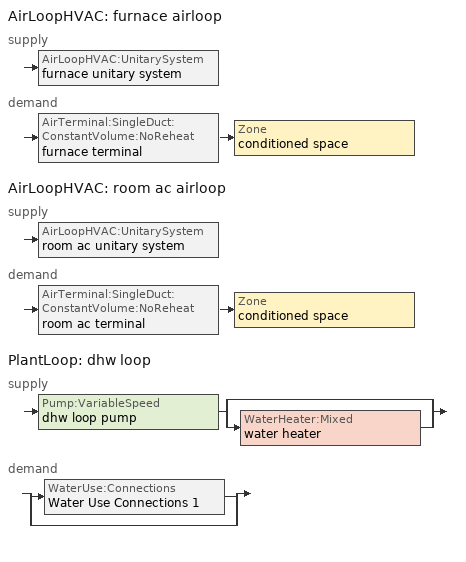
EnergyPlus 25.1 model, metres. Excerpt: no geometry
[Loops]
AirLoopHVAC 'furnace airloop'
 supply: AirLoopHVAC:UnitarySystem 'furnace unitary system'
 demand: AirTerminal:SingleDuct:ConstantVolume:NoReheat 'furnace terminal' > Zone 'conditioned space'
AirLoopHVAC 'room ac airloop'
 supply: AirLoopHVAC:UnitarySystem 'room ac unitary system'
 demand: AirTerminal:SingleDuct:ConstantVolume:NoReheat 'room ac terminal' > Zone 'conditioned space'
PlantLoop 'dhw loop'
 supply: Pump:VariableSpeed 'dhw loop pump' > split
  | bypass
  | WaterHeater:Mixed 'water heater'
 demand: split
  | WaterUse:Connections 'Water Use Connections 1'
  | bypass
[ZoneControl:Thermostat]
conditioned space Thermostat: Zone or ZoneList=conditioned space; Control Type Schedule=conditioned space Thermostat Schedule; Control 1=conditioned space temperature setpoint; Temperature Difference Between Cutout And Setpoint {deltaC}=0
[ThermostatSetpoint:DualSetpoint]
conditioned space temperature setpoint: Heating Setpoint Temperature Schedule=heating setpoint; Cooling Setpoint Temperature Schedule=cooling setpoint
[ZoneHVAC:IdealLoadsAirSystem]
ideal air system: Maximum Heating Supply Air Temperature {C}=50; Minimum Cooling Supply Air Temperature {C}=10; Maximum Heating Supply Air Humidity Ratio {kgWater/kgDryAir}=0.015; Minimum Cooling Supply Air Humidity Ratio {kgWater/kgDryAir}=0.01; Heating Limit=LimitCapacity; Maximum Sensible Heating Capacity {W}=0; Cooling Limit=NoLimit; Dehumidification Control Type=None; Humidification Control Type=None
[AirTerminal:SingleDuct:ConstantVolume:NoReheat] Availability Schedule=Always On Discrete
Name | Maximum Air Flow Rate {m3/s}
room ac terminal | 0.0335083
furnace terminal | 0.130729
[Zone equipment]
conditioned space: ideal air system, room ac terminal, furnace terminal
[AirLoopHVAC] Design Return Air Flow Fraction of Supply Air Flow=1
Name | Design Supply Air Flow Rate {m3/s}
furnace airloop | 0.130729
room ac airloop | 0.0335083
[Sizing:System] Type of Load to Size On=Sensible; Design Outdoor Air Flow Rate {m3/s}=Autosize; Central Heating Maximum System Air Flow Ratio=0.3; Preheat Design Temperature {C}=7; Preheat Design Humidity Ratio {kgWater/kgDryAir}=0.008; Precool Design Temperature {C}=12.8; Precool Design Humidity Ratio {kgWater/kgDryAir}=0.008; Central Cooling Design Supply Air Temperature {C}=12.8; Central Heating Design Supply Air Temperature {C}=16.7; Type of Zone Sum to Use=NonCoincident; 100% Outdoor Air in Cooling=Yes; 100% Outdoor Air in Heating=Yes; Central Cooling Design Supply Air Humidity Ratio {kgWater/kgDryAir}=0.0085; Central Heating Design Supply Air Humidity Ratio {kgWater/kgDryAir}=0.008; Cooling Supply Air Flow Rate Method=DesignDay; Cooling Supply Air Flow Rate {m3/s}=0; Cooling Supply Air Flow Rate Per Floor Area {m3/s-m2}=0.00996765; Cooling Fraction of Autosized Cooling Supply Air Flow Rate=1; Cooling Supply Air Flow Rate Per Unit Cooling Capacity {m3/s-W}=3.94755e-05; Heating Supply Air Flow Rate Method=DesignDay; Heating Supply Air Flow Rate {m3/s}=0; Heating Supply Air Flow Rate Per Floor Area {m3/s-m2}=0.00996765; Heating Fraction of Autosized Heating Supply Air Flow Rate=1; Heating Fraction of Autosized Cooling Supply Air Flow Rate=1; Heating Supply Air Flow Rate Per Unit Heating Capacity {m3/s-W}=3.15882e-05; System Outdoor Air Method=ZoneSum; Zone Maximum Outdoor Air Fraction=1; Cooling Design Capacity Method=CoolingDesignCapacity; Cooling Design Capacity {W}=Autosize; Cooling Design Capacity Per Floor Area {W/m2}=234.7; Fraction of Autosized Cooling Design Capacity=1; Heating Design Capacity Method=HeatingDesignCapacity; Heating Design Capacity {W}=Autosize; Heating Design Capacity Per Floor Area {W/m2}=157; Fraction of Autosized Heating Design Capacity=1; Central Cooling Capacity Control Method=OnOff; Occupant Diversity=Autosize
furnace airloop; room ac airloop
[AirLoopHVAC:UnitarySystem] Control Type=Load; Controlling Zone or Thermostat Location=conditioned space; Dehumidification Control Type=None; Availability Schedule=Always On Discrete; Fan Placement=BlowThrough; DX Heating Coil Sizing Ratio=1; Use DOAS DX Cooling Coil=No; Minimum Supply Air Temperature {C}=2; Latent Load Control=SensibleOnlyLoadControl; No Load Supply Air Flow Rate Method=SupplyAirFlowRate; No Load Supply Air Flow Rate {m3/s}=0; No Load Supply Air Flow Rate Control Set To Low Speed=Yes; Maximum Supply Air Temperature {C}=48.8889; Maximum Outdoor Dry-Bulb Temperature for Supplemental Heater Operation {C}=21; Ancillary On-Cycle Electric Power {W}=0; Ancillary Off-Cycle Electric Power {W}=0
Name | Supply Fan | Supply Air Fan Operating Mode Schedule | Heating Coil | Cooling Supply Air Flow Rate Method | Heating Supply Air Flow Rate Method | Heating Supply Air Flow Rate {m3/s} | Cooling Coil | Cooling Supply Air Flow Rate {m3/s}
furnace unitary system | furnace supply fan | furnace auto fan schedule | furnace htg coil | None | SupplyAirFlowRate | 0.130729
room ac unitary system | room ac supply fan | room ac auto fan schedule |  | SupplyAirFlowRate | None |  | room ac clg coil | 0.0335083
[Fan:SystemModel] Availability Schedule=Always On Discrete; Speed Control Method=Discrete; Electric Power Minimum Flow Rate Fraction=0.2; Design Pressure Rise {Pa}=500; Motor Efficiency=1; Motor In Air Stream Fraction=1; Design Electric Power Consumption {W}=Autosize; Design Power Sizing Method=PowerPerFlow; Electric Power Per Unit Flow Rate Per Unit Pressure {W/((m3/s)-Pa)}=1.66667; Fan Total Efficiency=0.7; Motor Loss Radiative Fraction=0; Number of Speeds=1; Speed Flow Fraction 1=1; Speed Electric Power Fraction 1=1
Name | Design Maximum Air Flow Rate {m3/s} | Electric Power Per Unit Flow Rate {W/(m3/s)}
furnace supply fan | 0.130729 | 1059.44
room ac supply fan | 0.0335083 | 1e-06
[Coil:Heating:Fuel]
furnace htg coil: Availability Schedule=Always On Discrete; Fuel Type=NaturalGas; Burner Efficiency=0.8; Nominal Capacity {W}=4065.48; On Cycle Parasitic Electric Load {W}=0; Off Cycle Parasitic Fuel Load {W}=0
[Coil:Cooling:DX:SingleSpeed]
room ac clg coil: Availability Schedule=Always On Discrete; Gross Rated Total Cooling Capacity {W}=805.066; Gross Rated Sensible Heat Ratio=0.65; Gross Rated Cooling COP {W/W}=3.10362; Rated Air Flow Rate {m3/s}=0.0337074; Rated Evaporator Fan Power Per Volume Flow Rate 2017 {W/(m3/s)}=773.3; Rated Evaporator Fan Power Per Volume Flow Rate 2023 {W/(m3/s)}=934.4; Total Cooling Capacity Function of Temperature Curve=Cool-CAP-fT1; Total Cooling Capacity Function of Flow Fraction Curve=Cool-CAP-fFF1; Energy Input Ratio Function of Temperature Curve=Cool-EIR-fT1; Energy Input Ratio Function of Flow Fraction Curve=Cool-EIR-fFF1; Part Load Fraction Correlation Curve=Cool-PLF-fPLR1; Minimum Outdoor Dry-Bulb Temperature for Compressor Operation {C}=-25; Nominal Time for Condensate Removal to Begin {s}=1000; Ratio of Initial Moisture Evaporation Rate and Steady State Latent Capacity=1.5; Maximum Cycling Rate {cycles/hr}=3; Latent Capacity Time Constant {s}=45; Condenser Type=AirCooled; Evaporative Condenser Effectiveness=0.9; Evaporative Condenser Air Flow Rate {m3/s}=Autosize; Evaporative Condenser Pump Rated Power Consumption {W}=Autosize; Crankcase Heater Capacity {W}=0; Maximum Outdoor Dry-Bulb Temperature for Crankcase Heater Operation {C}=10; Basin Heater Capacity {W/K}=0; Basin Heater Setpoint Temperature {C}=2
[PlantLoop]
dhw loop: Fluid Type=Water; Plant Equipment Operation Scheme=dhw loop Operation Schemes; Maximum Loop Temperature {C}=100; Minimum Loop Temperature {C}=0; Maximum Loop Flow Rate {m3/s}=0.01; Minimum Loop Flow Rate {m3/s}=0; Plant Loop Volume {m3}=0.003; Load Distribution Scheme=Optimal; Plant Loop Demand Calculation Scheme=SingleSetpoint; Common Pipe Simulation=None
[Sizing:Plant]
dhw loop: Loop Type=Heating; Design Loop Exit Temperature {C}=52.6667; Loop Design Temperature Difference {deltaC}=5.55556; Sizing Option=NonCoincident; Zone Timesteps in Averaging Window=1; Coincident Sizing Factor Mode=None
[Pump:VariableSpeed]
dhw loop pump: Design Maximum Flow Rate {m3/s}=0.01; Design Pump Head {Pa}=1; Design Power Consumption {W}=0; Motor Efficiency=0.85; Fraction of Motor Inefficiencies to Fluid Stream=0; Coefficient 1 of the Part Load Performance Curve=0; Coefficient 2 of the Part Load Performance Curve=1; Coefficient 3 of the Part Load Performance Curve=0; Coefficient 4 of the Part Load Performance Curve=0; Design Minimum Flow Rate {m3/s}=0; Pump Control Type=Intermittent; Skin Loss Radiative Fraction=0.5; Design Power Sizing Method=PowerPerFlowPerPressure; Design Electric Power per Unit Flow Rate {W/(m3/s)}=348701.1; Design Shaft Power per Unit Flow Rate per Unit Head {W/((m3/s)-Pa)}=1.28205; Design Minimum Flow Rate Fraction=0
[WaterHeater:Mixed]
water heater: Tank Volume {m3}=0.107884; Setpoint Temperature Schedule=water heater setpoint; Deadband Temperature Difference {deltaC}=2; Maximum Temperature Limit {C}=99; Heater Control Type=Cycle; Heater Maximum Capacity {W}=10550.6; Heater Minimum Capacity {W}=0; Heater Ignition Minimum Flow Rate {m3/s}=0; Heater Ignition Delay {s}=0; Heater Fuel Type=NaturalGas; Heater Thermal Efficiency=0.774905; Off Cycle Parasitic Fuel Consumption Rate {W}=0; Off Cycle Parasitic Fuel Type=Electricity; Off Cycle Parasitic Heat Fraction to Tank=0; On Cycle Parasitic Fuel Consumption Rate {W}=0; On Cycle Parasitic Fuel Type=Electricity; On Cycle Parasitic Heat Fraction to Tank=0; Ambient Temperature Indicator=Schedule; Ambient Temperature Schedule=other heated space; Off Cycle Loss Coefficient to Ambient Temperature {W/K}=4.19338; Off Cycle Loss Fraction to Zone=0.64; On Cycle Loss Coefficient to Ambient Temperature {W/K}=4.19338; On Cycle Loss Fraction to Zone=1; Use Side Effectiveness=1; Source Side Effectiveness=1; Use Side Design Flow Rate {m3/s}=Autosize; Source Side Design Flow Rate {m3/s}=Autosize; Indirect Water Heating Recovery Time {hr}=1.5; Source Side Flow Control Mode=IndirectHeatPrimarySetpoint
[WaterHeater:Sizing]
water heater: Design Mode=PeakDraw; Time Storage Can Meet Peak Draw {hr}=0.538503; Time for Tank Recovery {hr}=0; Nominal Tank Volume for Autosizing Plant Connections {m3}=1
[SetpointManager:Scheduled]
Setpoint Manager Scheduled 1: Control Variable=Temperature; Schedule=dhw temp
[WaterUse:Connections]
Water Use Connections 1: Drain Water Heat Exchanger Type=None; Drain Water Heat Exchanger Destination=Plant; Water Use Equipment Name 1=dhw fixtures; Water Use Equipment Name 2=dhw distribution waste; Water Use Equipment Name 3=dishwasher
[WaterUse:Equipment] Flow Rate Fraction Schedule=hot_water_fixtures; Target Temperature Schedule=mixed water temperature schedule
Name | Peak Flow Rate {m3/s}
dhw fixtures | 6.6284e-06
dhw distribution waste | 3.44908e-06
[PlantEquipmentOperationSchemes]
dhw loop Operation Schemes: Control Scheme Object Type 1=PlantEquipmentOperation:HeatingLoad; Control Scheme Name 1=dhw loop Heating Operation Scheme; Control Scheme Schedule Name 1=Always On Discrete
[PlantEquipmentOperation:HeatingLoad]
dhw loop Heating Operation Scheme: Load Range Lower Limit 1 {W}=0; Load Range Upper Limit 1 {W}=1000000000; Range Equipment List Name 1=dhw loop Heating Equipment List
[PlantEquipmentList]
dhw loop Heating Equipment List: WaterHeater:Mixed, water heater
[EnergyManagementSystem:InternalVariable] Internal Data Type=Fan Maximum Mass Flow Rate
Name | Internal Data Index Key
furnace_airloop_max_sup_fan_mfr | furnace supply fan
room_ac_airloop_max_sup_fan_mfr | room ac supply fan
[EnergyManagementSystem:Sensor]
Name | Output:Variable or Output:Meter Index Key | Output:Variable or Output:Meter
conditioned_space_clg_unmet_s | conditioned space | Zone Cooling Setpoint Not Met Time
conditioned_space_htg_unmet_s | conditioned space | Zone Heating Setpoint Not Met Time
cond_zone_temp | conditioned space | Zone Air Temperature
fridge_tin_s; tin_s | conditioned space | Zone Mean Air Temperature
furnace_airloop_Fan_RTF_s | furnace supply fan | Fan Runtime Fraction
furnace_htg_coil_s | furnace htg coil | Heating Coil Heating Energy
furnace_supply_fan_s | furnace supply fan | Fan Electricity Energy
room_ac_airloop_Fan_RTF_s | room ac supply fan | Fan Runtime Fraction
room_ac_clg_coil_s | room ac clg coil | Cooling Coil Total Cooling Energy
room_ac_supply_fan_s | room ac supply fan | Fan Electricity Energy
tout_s | conditioned space | Zone Outdoor Air Drybulb Temperature
water_heater_energy | water heater | Water Heater NaturalGas Rate
water_heater_off_cycle_parasitic | water heater | Water Heater Off Cycle Parasitic Electricity Rate
water_heater_on_cycle_parasitic | water heater | Water Heater On Cycle Parasitic Electricity Rate
win_s | conditioned space | Zone Air Humidity Ratio
[EnergyManagementSystem:Program]
infil_program: Set p_m = 0.14; Set p_s = 0.22; Set s_m = 270; Set s_s = 370; Set z_m = 9.99744; Set z_s = 2.4384; Set f_t = (((s_m/z_m)^p_m)*((z_s/s_s)^p_s)); Set Tdiff = tin_s-tout_s; Set dT = @Abs Tdiff; Set c = 0.038; Set Cs = 0.0652; Set Cw = 0.1484; Set n = 0.65; Set sft = (f_t*0.7000000000000001); Set temp1 = ((c*Cw)*((sft*site_vw_s)^(2*n)))^2; Set Qinf = (((c*Cs*(dT^n))^2)+temp1)^0.5; Set Qinf = (@Max Qinf 0); Set mech_vent_house_fan_sensible_load_act = 0.0; Set mech_vent_house_fan_latent_load_act = 0.0; Set OASupInPb = out_pb_s; Set OASupInTemp = tout_s; Set OASupInW = out_wt_s; Set OASupRho = (@RhoAirFnPbTdbW OASupInPb OASupInTemp OASupInW); Set OASupCp = (@CpAirFnW OASupInW); Set OASupInEnth = (@HFnTdbW OASupInTemp OASupInW); Set ZoneTemp = tin_s; Set ZoneW = win_s; Set ZoneCp = (@CpAirFnW ZoneW); Set ZoneAirEnth = (@HFnTdbW ZoneTemp ZoneW); Set mech_vent_house_fan_cfis_act = 0.0; Set QWHV_cfis_sup = 0.0; Set QWHV_cfis_suppl_sup = 0.0; Set QWHV_cfis_suppl_exh = 0.0; Set Qrange = 0; Set Qrange = Qrange + 0.04719 * mech_vent_range_fan_0_sch_s; Set Qbath = 0; Set Qbath = Qbath + 0.0236 * mech_vent_bath_fan_0_sch_s; Set Qdryer = 0; Set QWHV_sup = 0.0; Set QWHV_exh = 0.0; Set Qsupply = QWHV_sup + QWHV_cfis_sup + QWHV_cfis_suppl_sup; Set Qexhaust = Qrange + Qbath + Qdryer + QWHV_exh + QWHV_cfis_suppl_exh; Set Qfan = (@Max Qexhaust Qsupply); Set Qducts = 0; If Qducts < 0; Set Qsupply = Qsupply - Qducts; Else; Set Qexhaust = Qexhaust + Qducts; EndIf; Set Qfan_with_ducts = (@Max Qexhaust Qsupply); Set Qimb = (@Abs (Qsupply - Qexhaust)); If Qinf + Qimb > 0; Set Qtot = Qfan_with_ducts + (Qinf^2) / (Qinf + Qimb); Else; Set Qtot = Qfan_with_ducts; EndIf; Set Qinf_adj = Qtot - Qfan; Set infil_flow_act = Qinf_adj; Set infil_program_Qinf = Qinf_adj; Set infil_program_Qfan = Qfan; Set Qload = Qfan; Set Effectiveness_Sens = 0.0; Set Effectiveness_Lat = 0.0; Set Fan_MFR = Qload * OASupRho; Set ZoneInEnth = OASupInEnth; Set ZoneInTemp = OASupInTemp; Set FanTotalToCond = Fan_MFR * (ZoneInEnth - ZoneAirEnth); Set FanSensToCond = Fan_MFR * ZoneCp * (ZoneInTemp - ZoneTemp); Set FanLatToCond = FanTotalToCond - FanSensToCond; Set mech_vent_house_fan_sensible_load_act = mech_vent_house_fan_sensible_load_act + FanSensToCond; Set mech_vent_house_fan_latent_load_act = mech_vent_house_fan_latent_load_act + FanLatToCond
total_loads_program: Set loads_htg_tot = 0; Set loads_clg_tot = 0; If htg_load_cond > 0; Set loads_htg_tot = loads_htg_tot + (htg_load_cond - clg_load_cond) * 1.0; EndIf; Set loads_htg_tot = (@Max loads_htg_tot 0); If clg_load_cond > 0; Set loads_clg_tot = loads_clg_tot + (clg_load_cond - htg_load_cond) * 0.4; EndIf; Set loads_clg_tot = (@Max loads_clg_tot 0)
unmet_hours_program: Set htg_unmet_hours = 0; Set clg_unmet_hours = 0; Set unit_htg_unmet_hours = 0; If ((DayOfYear >= 1) && (DayOfYear <= 365)); Set unit_htg_unmet_hours = unit_htg_unmet_hours + conditioned_space_htg_unmet_s; If unit_htg_unmet_hours > htg_unmet_hours; Set htg_unmet_hours = unit_htg_unmet_hours; EndIf; EndIf; Set unit_clg_unmet_hours = 0; If ((DayOfYear >= 1) && (DayOfYear <= 365)); Set unit_clg_unmet_hours = unit_clg_unmet_hours + conditioned_space_clg_unmet_s; If unit_clg_unmet_hours > clg_unmet_hours; Set clg_unmet_hours = unit_clg_unmet_hours; EndIf; EndIf
water_heater_EC_adj: If WarmupFlag == 0; Set dhw_e_cons = water_heater_energy + water_heater_on_cycle_parasitic + water_heater_off_cycle_parasitic; Set water_heater_ec_adj_act = 0.0 * dhw_e_cons / 1; EndIf
[EnergyManagementSystem:ProgramCallingManager]
fridge_schedule_program_calling_manager: BeginZoneTimestepAfterInitHeatBalance; fridge_schedule_program
furnace_supply_fan_disaggregate_program_calling_manager: EndOfSystemTimestepBeforeHVACReporting; furnace_supply_fan_disaggregate_program
infil_program_calling_manager: BeginZoneTimestepAfterInitHeatBalance; infil_program
natural_vent_program_calling_manager: BeginZoneTimestepAfterInitHeatBalance; natural_vent_program
other_heated_space_Temperature_Program_calling_manager: EndOfSystemTimestepAfterHVACReporting; other_heated_space_Temperature_Program
room_ac_supply_fan_disaggregate_program_calling_manager: EndOfSystemTimestepBeforeHVACReporting; room_ac_supply_fan_disaggregate_program
total_airflows_program_calling_manager: EndOfZoneTimestepAfterZoneReporting; total_airflows_program
total_loads_program_calling_manager: EndOfZoneTimestepAfterZoneReporting; total_loads_program
unmet_hours_program_calling_manager: EndOfZoneTimestepBeforeZoneReporting; unmet_hours_program
water_heater_EC_adj_ProgramManager: EndOfSystemTimestepBeforeHVACReporting; water_heater_EC_adj
[EnergyManagementSystem:OutputVariable] Type of Data in Variable=Summed
Name | EMS Variable | Update Frequency | EMS Program or Subroutine | Units
clg_unmet_hours_annual_outvar | clg_unmet_hours | ZoneTimestep | unmet_hours_program | hr
furnace supply fan disaggregate htg primary | furnace_supply_fan_primary_htg | SystemTimestep | furnace_supply_fan_disaggregate_program | J
htg_unmet_hours_annual_outvar | htg_unmet_hours | ZoneTimestep | unmet_hours_program | hr
loads_clg_tot_annual_outvar; loads_clg_tot_peakload_outvar | loads_clg_tot | ZoneTimestep | total_loads_program | J
loads_htg_tot_annual_outvar; loads_htg_tot_peakload_outvar | loads_htg_tot | ZoneTimestep | total_loads_program | J
room ac supply fan disaggregate clg | room_ac_supply_fan_clg | SystemTimestep | room_ac_supply_fan_disaggregate_program | J
[Schedule:Day:Interval]
heating setpoint day: No, 01:00, 21.1111, 10:00, 17.7778, 24:00, 21.1111
heating setpoint default day; cooling setpoint default day: No, 24:00, 0
cooling setpoint day: No, 24:00, 21.1111
[Schedule:Week:Daily]
heating setpoint Week Rule - Jan1-Dec31: heating setpoint day, heating setpoint day, heating setpoint day, heating setpoint day, heating setpoint day, heating setpoint day, heating setpoint day, heating setpoint default day, heating setpoint default day, heating setpoint default day, heating setpoint default day, heating setpoint default day
cooling setpoint Week Rule - Jan1-Dec31: cooling setpoint day, cooling setpoint day, cooling setpoint day, cooling setpoint day, cooling setpoint day, cooling setpoint day, cooling setpoint day, cooling setpoint default day, cooling setpoint default day, cooling setpoint default day, cooling setpoint default day, cooling setpoint default day
[Schedule:Year]
heating setpoint: heating setpoint Week Rule - Jan1-Dec31, 1, 1, 12, 31
cooling setpoint: cooling setpoint Week Rule - Jan1-Dec31, 1, 1, 12, 31
[Schedule:File] File=in.schedules.csv; Rows to Skip at Top=1; Number of Hours of Data=8760; Column Separator=Comma; Interpolate to Timestep=Yes; Minutes per Item=60; Adjust Schedule for Daylight Savings=Yes
Name | Column Number
dishwasher | 6
hot_water_fixtures | 8
[Schedule:Constant]
Name | Hourly Value
Always On Discrete | 1
dhw temp; water heater setpoint | 52.6667
furnace auto fan schedule; other heated space; room ac auto fan schedule | 0
mixed water temperature schedule | 40.5556
[Schedule:Compact]
conditioned space Thermostat Schedule: Through: 12/31, For: AllDays, Until: 24:00, 4
[Curve:Biquadratic] Minimum Value of x {BasedOnField A2}=-100; Maximum Value of x {BasedOnField A2}=100; Minimum Value of y {BasedOnField A3}=-100; Maximum Value of y {BasedOnField A3}=100
Name | Coefficient1 Constant | Coefficient2 x | Coefficient3 x**2 | Coefficient4 y | Coefficient5 y**2 | Coefficient6 x*y
Cool-CAP-fT1 | 1.55736 | -0.0744482 | 0.0030986 | 0.00145958 | -4.1148e-05 | -0.000426714
Cool-EIR-fT1 | -0.350448 | 0.11681 | -0.00339951 | -0.00122609 | 0.000600809 | -0.000466884
[Curve:Quadratic] Coefficient3 x**2=0; Minimum Value of x {BasedOnField A2}=0
Name | Coefficient1 Constant | Coefficient2 x | Maximum Value of x {BasedOnField A2} | Minimum Curve Output {BasedOnField A3} | Maximum Curve Output {BasedOnField A3}
Cool-CAP-fFF1; Cool-EIR-fFF1 | 1 | 0 | 2 | 0 | 2
Cool-PLF-fPLR1 | 0.78 | 0.22 | 1 | 0.7 | 1
